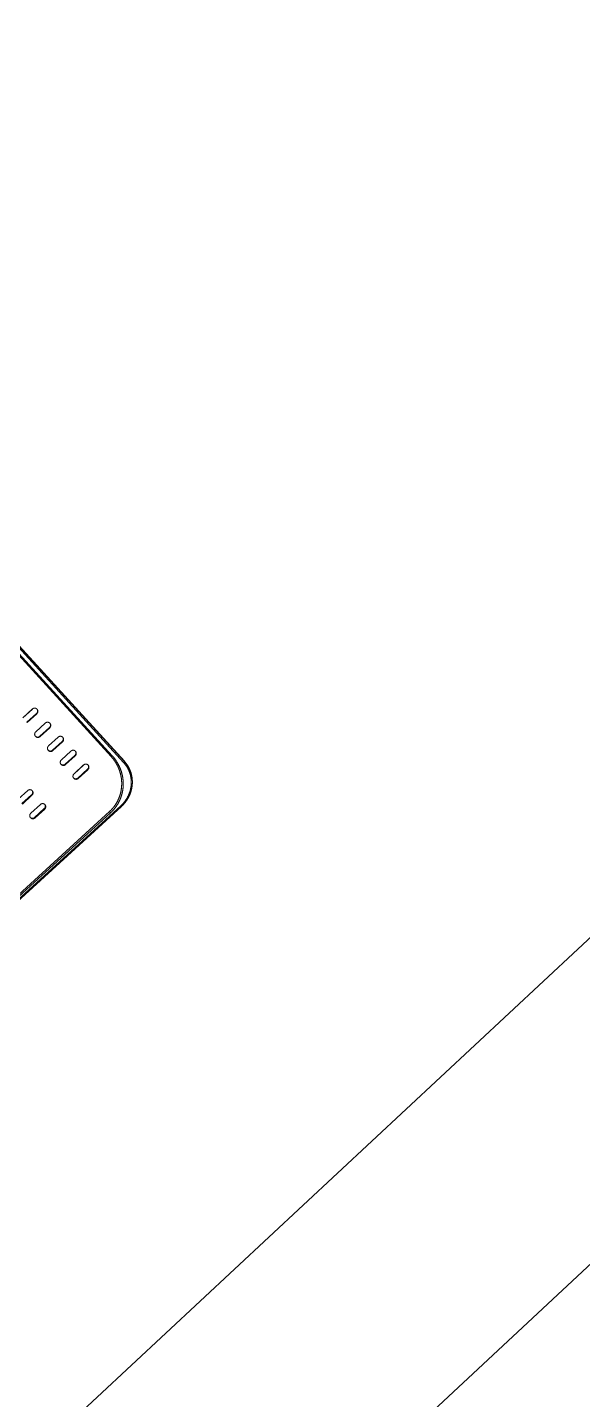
# Model space of a CAD drawing. Header units: millimetres. Extents: x -71377 to 516042, y -145869 to 441446.
# Drawn here: x 216891 to 217745, y 144934 to 147044 of the extents above; entities that cross this region are included whole.
import ezdxf

# ---------------------------------------------------------------- set-up
doc = ezdxf.new("R2010")
doc.units = ezdxf.units.MM
doc.header["$LTSCALE"] = 1000
doc.linetypes.add('IMPORT-DASHEDX2 _4_', pattern=[152.4, 101.6, -50.8])
for name, color, linetype, lineweight in [('05', 5, 'IMPORT-DASHEDX2 _4_', 5), ('06', 6, 'Continuous', 5), ('A-fnsh', 5, 'Continuous', 5), ('조경라인_dwg', 8, 'Continuous', 5)]:
    doc.layers.add(name, color=color, linetype=linetype, lineweight=lineweight)

# ---------------------------------------------------------------- blocks, each defined once
blk = doc.blocks.new('조경라인_dwg-6847807-지반층 배치도')
at = {"layer": '05', "flags": 128}
for points in [[(217040.3, 145915.3), (216527.3, 146477.1), (216527.2, 146477.2), (216527, 146477.3), (216526.7, 146477.2), (216526.5, 146477.2), (216526.2, 146477), (216525.9, 146476.9), (216525.6, 146476.6), (216525.3, 146476.4), (217039.2, 145913.6), (216525.3, 146476.5), (216525.6, 146476.8), (216525.9, 146477), (216526.2, 146477.1), (216526.5, 146477.3), (216526.8, 146477.3), (216527, 146477.4), (216527.2, 146477.3), (216527.3, 146477.2), (217040.4, 145915.4)], [(217021.7, 145923.9), (216533.1, 146458.9), (216532.8, 146458.7), (216532.5, 146458.4), (216532.3, 146458.1), (216532.2, 146457.8), (216532.1, 146457.5), (216532, 146457.3), (216532.1, 146457.1), (216532.1, 146457), (217019.9, 145922.9), (216532.2, 146457.1), (216532.1, 146457.2), (216532.1, 146457.4), (216532.1, 146457.7), (216532.2, 146457.9), (216532.4, 146458.2), (216532.6, 146458.5), (216532.8, 146458.8), (216533.1, 146459.1), (217021.7, 145923.8)], [(216899.1, 145995.7), (216884.4, 145982.4), (216899.2, 145995.9)], [(216890.7, 145975.3), (216905.5, 145988.8), (216905.8, 145988.4), (216891.1, 145974.9), (216890.7, 145975.4), (216905.5, 145988.9), (216905.9, 145988.5), (216891.1, 145975), (216890.7, 145975.4)], [(216918.9, 145974.1), (216904.2, 145960.7), (216918.9, 145974.2)], [(216910.4, 145953.7), (216925.2, 145967.2), (216925.6, 145966.8), (216910.8, 145953.3), (216910.4, 145953.9), (216925.2, 145967.3), (216925.6, 145966.9), (216910.8, 145953.4), (216910.4, 145953.9)], [(216938.6, 145952.5), (216923.9, 145939.1), (216938.7, 145952.6)], [(216930, 145932.3), (216944.8, 145945.8), (216945.3, 145945.2), (216930.5, 145931.7), (216930, 145932.4), (216944.8, 145945.9), (216945.3, 145945.3), (216930.5, 145931.8), (216930, 145932.4)], [(216958.2, 145931), (216943.5, 145917.6), (216958.3, 145931.1)], [(216977.8, 145909.6), (216963, 145896.2), (216977.8, 145909.7)], [(216891.8, 145870.3), (216877, 145856.9), (216891.8, 145870.4)], [(216883, 145850.2), (216897.8, 145863.7), (216898.4, 145863.1), (216883.6, 145849.6), (216883.1, 145850.3), (216897.8, 145863.8), (216898.4, 145863.2), (216883.7, 145849.7), (216883.1, 145850.3)], [(216911.3, 145848.9), (216896.6, 145835.5), (216911.3, 145849)], [(217036, 145846), (217035, 145847.1), (216843, 145671.8), (216844, 145670.7), (217036, 145846), (216843.9, 145670.6), (216843, 145671.6), (217035, 145847), (217035.9, 145845.9)], [(217017.6, 145838.2), (216853.5, 145688.2), (216855.1, 145686.4), (217019.3, 145836.3), (217017.6, 145838.2), (217017.6, 145838), (217019.3, 145836.2), (216855.1, 145686.3), (216853.4, 145688.1), (217017.6, 145838)]]:
    blk.add_lwpolyline(points, dxfattribs=at)
for points in [[(216950.1, 145910.3), (216949.5, 145911), (216950.1, 145910.4), (216964.9, 145923.9), (216964.3, 145924.5), (216949.5, 145910.9), (216964.3, 145924.4), (216964.9, 145923.7)], [(216969.6, 145888.9), (216968.9, 145889.8), (216969.6, 145889), (216984.4, 145902.5), (216983.7, 145903.2), (216968.9, 145889.6), (216983.7, 145903.1), (216984.4, 145902.4)], [(216903.1, 145828.2), (216902.5, 145829.1), (216903.2, 145828.3), (216917.9, 145841.8), (216917.3, 145842.6), (216902.5, 145829), (216917.2, 145842.4), (216917.9, 145841.7)]]:
    blk.add_lwpolyline(points, close=True, dxfattribs=at)
at = {"layer": '05'}
for centre, radius, start, end in [((217019.7, 145925.5), 2.55, 275.6732, 323.0796), ((217019.6, 145925.3), 2.55, 275.6732, 323.0796), ((217038, 145915.7), 2.43, 301.271, 351.4219), ((217037.9, 145915.6), 2.43, 301.271, 351.4219)]:
    blk.add_arc(centre, radius, start, end, dxfattribs=at)
for points, knots in [([(216899.1, 145995.7), (216899.6, 145996.1), (216900.5, 145996.8), (216902.2, 145997.1), (216903.9, 145997), (216905.2, 145996.3), (216905.9, 145995.7), (216906.2, 145995.4)], [0, 0, 0, 0, 0.214696, 0.429386, 0.64408, 0.858774, 1, 1, 1, 1]), ([(216899.2, 145995.9), (216899.6, 145996.2), (216900.5, 145996.9), (216902.2, 145997.2), (216903.9, 145997.1), (216905.3, 145996.4), (216905.9, 145995.8), (216906.2, 145995.6)], [0, 0, 0, 0, 0.214696, 0.429386, 0.64408, 0.858774, 1, 1, 1, 1]), ([(216905.5, 145988.9), (216905.9, 145989.3), (216906.6, 145990.2), (216907.2, 145991.8), (216907.2, 145993.5), (216906.7, 145994.9), (216906.1, 145995.7), (216905.8, 145995.9)], [0, 0, 0, 0, 0.214695, 0.429388, 0.644079, 0.858773, 1, 1, 1, 1]), ([(216905.5, 145988.8), (216905.8, 145989.2), (216906.6, 145990), (216907.1, 145991.7), (216907.1, 145993.4), (216906.6, 145994.8), (216906, 145995.5), (216905.8, 145995.8)], [0, 0, 0, 0, 0.214695, 0.429388, 0.644079, 0.858773, 1, 1, 1, 1]), ([(216906.2, 145995.4), (216906.5, 145995), (216907.2, 145994.1), (216907.5, 145992.4), (216907.4, 145990.7), (216906.7, 145989.3), (216906.1, 145988.7), (216905.8, 145988.4)], [0, 0, 0, 0, 0.214694, 0.429388, 0.644079, 0.858772, 1, 1, 1, 1]), ([(216906.2, 145995.6), (216906.5, 145995.1), (216907.2, 145994.2), (216907.6, 145992.5), (216907.4, 145990.8), (216906.8, 145989.5), (216906.1, 145988.8), (216905.9, 145988.5)], [0, 0, 0, 0, 0.214694, 0.429388, 0.644079, 0.858772, 1, 1, 1, 1]), ([(216918.9, 145974.2), (216919.4, 145974.5), (216920.3, 145975.2), (216922, 145975.6), (216923.7, 145975.4), (216925, 145974.8), (216925.7, 145974.2), (216926, 145973.9)], [0, 0, 0, 0, 0.214696, 0.429387, 0.644078, 0.858774, 1, 1, 1, 1]), ([(216918.9, 145974.1), (216919.4, 145974.4), (216920.3, 145975.1), (216921.9, 145975.5), (216923.6, 145975.3), (216925, 145974.7), (216925.7, 145974), (216925.9, 145973.8)], [0, 0, 0, 0, 0.214696, 0.429387, 0.644078, 0.858774, 1, 1, 1, 1]), ([(216925.2, 145967.3), (216925.6, 145967.8), (216926.3, 145968.6), (216926.9, 145970.2), (216926.8, 145971.9), (216926.3, 145973.4), (216925.8, 145974.1), (216925.5, 145974.4)], [0, 0, 0, 0, 0.214695, 0.429387, 0.644079, 0.858774, 1, 1, 1, 1]), ([(216925.2, 145967.2), (216925.5, 145967.7), (216926.3, 145968.5), (216926.8, 145970.1), (216926.8, 145971.8), (216926.3, 145973.3), (216925.7, 145974), (216925.5, 145974.3)], [0, 0, 0, 0, 0.214695, 0.429387, 0.644079, 0.858774, 1, 1, 1, 1]), ([(216903.8, 145953.7), (216903.5, 145954.1), (216902.8, 145955), (216902.5, 145956.7), (216902.6, 145958.4), (216903.3, 145959.8), (216903.9, 145960.4), (216904.2, 145960.7)], [0, 0, 0, 0, 0.214688, 0.429383, 0.644074, 0.858772, 1, 1, 1, 1]), ([(216903.8, 145953.6), (216903.5, 145954), (216902.8, 145954.9), (216902.4, 145956.6), (216902.6, 145958.3), (216903.2, 145959.7), (216903.9, 145960.3), (216904.1, 145960.6)], [0, 0, 0, 0, 0.214688, 0.429383, 0.644074, 0.858772, 1, 1, 1, 1]), ([(216903.4, 145954.1), (216903.8, 145953.8), (216904.6, 145953), (216906.3, 145952.5), (216908, 145952.5), (216909.4, 145953), (216910.1, 145953.6), (216910.4, 145953.9)], [0, 0, 0, 0, 0.21469, 0.429383, 0.644076, 0.858772, 1, 1, 1, 1]), ([(216903.4, 145954), (216903.8, 145953.7), (216904.6, 145952.9), (216906.2, 145952.4), (216907.9, 145952.4), (216909.4, 145952.9), (216910.1, 145953.5), (216910.4, 145953.7)], [0, 0, 0, 0, 0.21469, 0.429383, 0.644076, 0.858772, 1, 1, 1, 1]), ([(216910.8, 145953.4), (216910.4, 145953.1), (216909.5, 145952.4), (216907.8, 145952), (216906.1, 145952.2), (216904.7, 145952.8), (216904.1, 145953.4), (216903.8, 145953.7)], [0, 0, 0, 0, 0.214695, 0.429385, 0.644077, 0.858774, 1, 1, 1, 1]), ([(216910.8, 145953.3), (216910.4, 145952.9), (216909.5, 145952.3), (216907.8, 145951.9), (216906.1, 145952), (216904.7, 145952.7), (216904, 145953.3), (216903.8, 145953.6)], [0, 0, 0, 0, 0.214695, 0.429385, 0.644077, 0.858774, 1, 1, 1, 1]), ([(216926, 145973.9), (216926.3, 145973.5), (216927, 145972.6), (216927.3, 145970.9), (216927.2, 145969.2), (216926.5, 145967.8), (216925.9, 145967.1), (216925.6, 145966.9)], [0, 0, 0, 0, 0.214693, 0.429386, 0.64408, 0.858772, 1, 1, 1, 1]), ([(216925.9, 145973.8), (216926.3, 145973.3), (216926.9, 145972.4), (216927.3, 145970.8), (216927.1, 145969.1), (216926.5, 145967.7), (216925.8, 145967), (216925.6, 145966.8)], [0, 0, 0, 0, 0.214693, 0.429386, 0.64408, 0.858772, 1, 1, 1, 1]), ([(216938.6, 145952.5), (216939.1, 145952.8), (216940, 145953.5), (216941.7, 145953.9), (216943.3, 145953.7), (216944.7, 145953.1), (216945.4, 145952.5), (216945.6, 145952.2)], [0, 0, 0, 0, 0.214695, 0.429386, 0.644078, 0.858775, 1, 1, 1, 1]), ([(216938.7, 145952.6), (216939.1, 145952.9), (216940, 145953.6), (216941.7, 145954), (216943.4, 145953.8), (216944.7, 145953.2), (216945.4, 145952.6), (216945.7, 145952.3)], [0, 0, 0, 0, 0.214695, 0.429386, 0.644078, 0.858775, 1, 1, 1, 1]), ([(216923.5, 145932.1), (216923.2, 145932.5), (216922.5, 145933.4), (216922.2, 145935.1), (216922.3, 145936.8), (216923, 145938.2), (216923.6, 145938.8), (216923.9, 145939.1)], [0, 0, 0, 0, 0.214689, 0.429381, 0.644074, 0.858772, 1, 1, 1, 1]), ([(216923.5, 145932), (216923.2, 145932.4), (216922.5, 145933.3), (216922.1, 145935), (216922.3, 145936.7), (216922.9, 145938.1), (216923.6, 145938.7), (216923.9, 145939)], [0, 0, 0, 0, 0.214689, 0.429381, 0.644074, 0.858772, 1, 1, 1, 1]), ([(216923.3, 145932.4), (216923.6, 145932.1), (216924.4, 145931.5), (216925.9, 145931), (216927.6, 145931.1), (216929, 145931.6), (216929.7, 145932.2), (216930, 145932.4)], [0, 0, 0, 0, 0.173636, 0.399552, 0.625468, 0.851389, 1, 1, 1, 1]), ([(216923.3, 145932.3), (216923.6, 145932), (216924.3, 145931.4), (216925.9, 145930.9), (216927.5, 145931), (216929, 145931.5), (216929.7, 145932), (216930, 145932.3)], [0, 0, 0, 0, 0.173636, 0.399552, 0.625468, 0.851389, 1, 1, 1, 1]), ([(216930.5, 145931.8), (216930.1, 145931.5), (216929.2, 145930.8), (216927.5, 145930.4), (216925.8, 145930.6), (216924.4, 145931.2), (216923.8, 145931.8), (216923.5, 145932.1)], [0, 0, 0, 0, 0.214695, 0.429387, 0.644079, 0.858771, 1, 1, 1, 1]), ([(216930.5, 145931.7), (216930, 145931.4), (216929.1, 145930.7), (216927.5, 145930.3), (216925.8, 145930.5), (216924.4, 145931.1), (216923.7, 145931.7), (216923.5, 145932)], [0, 0, 0, 0, 0.214695, 0.429387, 0.644079, 0.858771, 1, 1, 1, 1]), ([(216944.8, 145945.9), (216945.2, 145946.3), (216945.9, 145947.1), (216946.5, 145948.8), (216946.4, 145950.5), (216946, 145951.8), (216945.5, 145952.4), (216945.4, 145952.6)], [0, 0, 0, 0, 0.225823, 0.451641, 0.677461, 0.903285, 1, 1, 1, 1]), ([(216944.8, 145945.8), (216945.1, 145946.2), (216945.9, 145947), (216946.4, 145948.7), (216946.4, 145950.3), (216946, 145951.7), (216945.5, 145952.3), (216945.4, 145952.5)], [0, 0, 0, 0, 0.225823, 0.451641, 0.677461, 0.903285, 1, 1, 1, 1]), ([(216945.7, 145952.3), (216946, 145951.9), (216946.7, 145951), (216947, 145949.3), (216946.8, 145947.6), (216946.2, 145946.3), (216945.6, 145945.6), (216945.3, 145945.3)], [0, 0, 0, 0, 0.214693, 0.429386, 0.644079, 0.858772, 1, 1, 1, 1]), ([(216945.6, 145952.2), (216946, 145951.8), (216946.6, 145950.9), (216947, 145949.2), (216946.8, 145947.5), (216946.2, 145946.1), (216945.5, 145945.5), (216945.3, 145945.2)], [0, 0, 0, 0, 0.214693, 0.429386, 0.644079, 0.858772, 1, 1, 1, 1]), ([(216958.2, 145931), (216958.7, 145931.3), (216959.6, 145932), (216961.3, 145932.4), (216963, 145932.2), (216964.3, 145931.6), (216965, 145931), (216965.2, 145930.7)], [0, 0, 0, 0, 0.214695, 0.429385, 0.644079, 0.858772, 1, 1, 1, 1]), ([(216958.3, 145931.1), (216958.7, 145931.4), (216959.6, 145932.1), (216961.3, 145932.5), (216963, 145932.3), (216964.4, 145931.7), (216965, 145931.1), (216965.3, 145930.9)], [0, 0, 0, 0, 0.214695, 0.429385, 0.644079, 0.858772, 1, 1, 1, 1]), ([(216943.1, 145910.6), (216942.8, 145911.1), (216942.1, 145912), (216941.8, 145913.6), (216942, 145915.3), (216942.6, 145916.7), (216943.3, 145917.4), (216943.5, 145917.6)], [0, 0, 0, 0, 0.214691, 0.429383, 0.644076, 0.858772, 1, 1, 1, 1]), ([(216943.1, 145910.5), (216942.8, 145911), (216942.1, 145911.8), (216941.7, 145913.5), (216941.9, 145915.2), (216942.6, 145916.6), (216943.2, 145917.2), (216943.5, 145917.5)], [0, 0, 0, 0, 0.214691, 0.429383, 0.644076, 0.858772, 1, 1, 1, 1]), ([(216942.9, 145911), (216943.2, 145910.7), (216943.9, 145910.1), (216945.4, 145909.7), (216947.1, 145909.7), (216948.5, 145910.2), (216949.2, 145910.8), (216949.5, 145911)], [0, 0, 0, 0, 0.1667065, 0.3945186, 0.6223271, 0.8501429, 1, 1, 1, 1]), ([(216942.9, 145910.9), (216943.2, 145910.6), (216943.9, 145910), (216945.4, 145909.5), (216947.1, 145909.6), (216948.5, 145910.1), (216949.2, 145910.7), (216949.5, 145910.9)], [0, 0, 0, 0, 0.1667065, 0.3945186, 0.6223271, 0.8501429, 1, 1, 1, 1]), ([(216964.3, 145924.5), (216964.7, 145924.9), (216965.4, 145925.8), (216966, 145927.4), (216966, 145929.1), (216965.6, 145930.4), (216965.1, 145931), (216964.9, 145931.1)], [0, 0, 0, 0, 0.2277004, 0.4553959, 0.6830931, 0.9107934, 1, 1, 1, 1]), ([(216964.3, 145924.4), (216964.7, 145924.8), (216965.4, 145925.6), (216965.9, 145927.3), (216965.9, 145929), (216965.5, 145930.3), (216965, 145930.9), (216964.9, 145931)], [0, 0, 0, 0, 0.2277004, 0.4553959, 0.6830931, 0.9107934, 1, 1, 1, 1]), ([(216965.3, 145930.9), (216965.6, 145930.4), (216966.3, 145929.5), (216966.6, 145927.9), (216966.4, 145926.2), (216965.8, 145924.8), (216965.1, 145924.1), (216964.9, 145923.9)], [0, 0, 0, 0, 0.214693, 0.429385, 0.644079, 0.858771, 1, 1, 1, 1]), ([(216965.2, 145930.7), (216965.6, 145930.3), (216966.2, 145929.4), (216966.6, 145927.7), (216966.4, 145926.1), (216965.8, 145924.7), (216965.1, 145924), (216964.9, 145923.7)], [0, 0, 0, 0, 0.214693, 0.429385, 0.644079, 0.858771, 1, 1, 1, 1]), ([(216977.8, 145909.7), (216978.3, 145910.1), (216979.2, 145910.7), (216980.8, 145911.1), (216982.5, 145911), (216983.9, 145910.4), (216984.5, 145909.7), (216984.8, 145909.5)], [0, 0, 0, 0, 0.214695, 0.429384, 0.644076, 0.858774, 1, 1, 1, 1]), ([(216977.8, 145909.6), (216978.2, 145909.9), (216979.1, 145910.6), (216980.8, 145911), (216982.5, 145910.9), (216983.8, 145910.3), (216984.5, 145909.6), (216984.8, 145909.4)], [0, 0, 0, 0, 0.214695, 0.429384, 0.644076, 0.858774, 1, 1, 1, 1]), ([(217017.6, 145838.2), (217017.6, 145838.2), (217019.1, 145839.5), (217021.8, 145842.2), (217025.6, 145847), (217029.1, 145852.5), (217032, 145858.6), (217034.3, 145865.2), (217035.8, 145872.1), (217036.4, 145879.3), (217036.2, 145886.3), (217035.2, 145893.2), (217033.5, 145899.7), (217031.1, 145906.1), (217028, 145912.1), (217024.3, 145917.8), (217021.4, 145921.2), (217019.9, 145922.9)], [0, 0, 0, 0, 0.000001, 0.060258, 0.120516, 0.191952, 0.263666, 0.335126, 0.411333, 0.487834, 0.564074, 0.636647, 0.709437, 0.782023, 0.854616, 0.927408, 1, 1, 1, 1]), ([(217017.6, 145838), (217017.6, 145838), (217019, 145839.3), (217021.7, 145842.1), (217025.6, 145846.9), (217029.1, 145852.3), (217032, 145858.5), (217034.3, 145865.1), (217035.7, 145872), (217036.4, 145879.2), (217036.2, 145886.2), (217035.2, 145893), (217033.5, 145899.6), (217031.1, 145905.9), (217028, 145912), (217024.3, 145917.7), (217021.4, 145921.1), (217019.9, 145922.8)], [0, 0, 0, 0, 0.000001, 0.060258, 0.120516, 0.191952, 0.263666, 0.335126, 0.411333, 0.487834, 0.564074, 0.636647, 0.709437, 0.782023, 0.854616, 0.927408, 1, 1, 1, 1]), ([(217021.7, 145923.9), (217023.2, 145922.2), (217026.3, 145918.6), (217030, 145912.7), (217033.2, 145906.5), (217035.7, 145900), (217037.5, 145893.2), (217038.5, 145886.2), (217038.7, 145878.9), (217038.1, 145871.5), (217036.6, 145864.3), (217034.2, 145857.5), (217031.2, 145851.1), (217027.6, 145845.5), (217023.6, 145840.5), (217020.7, 145837.7), (217019.3, 145836.3)], [0, 0, 0, 0, 0.072449, 0.145096, 0.217547, 0.290022, 0.3627, 0.435162, 0.511398, 0.587896, 0.664099, 0.735698, 0.807552, 0.879127, 0.939565, 1, 1, 1, 1]), ([(217021.7, 145923.8), (217023.2, 145922), (217026.2, 145918.5), (217030, 145912.6), (217033.2, 145906.4), (217035.7, 145899.9), (217037.5, 145893.1), (217038.5, 145886), (217038.7, 145878.8), (217038.1, 145871.4), (217036.5, 145864.2), (217034.2, 145857.4), (217031.2, 145851), (217027.5, 145845.3), (217023.6, 145840.4), (217020.7, 145837.6), (217019.3, 145836.2)], [0, 0, 0, 0, 0.072449, 0.145096, 0.217547, 0.290022, 0.3627, 0.435162, 0.511398, 0.587896, 0.664099, 0.735698, 0.807552, 0.879127, 0.939565, 1, 1, 1, 1]), ([(217035, 145847.1), (217036.3, 145848.3), (217038.8, 145850.8), (217042.7, 145855.7), (217046.4, 145861.9), (217049.3, 145869.4), (217050.9, 145877.2), (217051.2, 145885.2), (217050.2, 145893), (217047.8, 145900.5), (217044.2, 145907.6), (217040.9, 145911.6), (217039.2, 145913.6)], [0, 0, 0, 0, 0.0706, 0.1412, 0.248453, 0.355707, 0.462999, 0.570291, 0.6777, 0.78511, 0.892555, 1, 1, 1, 1]), ([(217035, 145847), (217036.2, 145848.2), (217038.8, 145850.7), (217042.7, 145855.6), (217046.3, 145861.8), (217049.3, 145869.3), (217050.9, 145877.1), (217051.2, 145885.1), (217050.1, 145892.9), (217047.8, 145900.4), (217044.2, 145907.5), (217040.8, 145911.5), (217039.2, 145913.5)], [0, 0, 0, 0, 0.0706, 0.1412, 0.248453, 0.355707, 0.462999, 0.570291, 0.6777, 0.78511, 0.892555, 1, 1, 1, 1]), ([(217040.3, 145915.3), (217042, 145913.2), (217044.6, 145910.1), (217047.3, 145905.3), (217049.6, 145900.4), (217051.3, 145895.2), (217052.1, 145890.5), (217052.3, 145888.5), (217052.4, 145887.9)], [0, 0, 0, 0, 0.265, 0.401464, 0.537928, 0.80294, 0.939418, 1, 1, 1, 1]), ([(217040.4, 145915.4), (217042.1, 145913.3), (217044.7, 145910.2), (217047.4, 145905.4), (217049.7, 145900.5), (217051.3, 145895.3), (217052.2, 145890.7), (217052.3, 145888.6), (217052.4, 145888)], [0, 0, 0, 0, 0.265, 0.401464, 0.537928, 0.80294, 0.939418, 1, 1, 1, 1]), ([(216950.1, 145910.4), (216949.7, 145910), (216948.8, 145909.4), (216947.1, 145909), (216945.4, 145909.1), (216944, 145909.7), (216943.4, 145910.4), (216943.1, 145910.6)], [0, 0, 0, 0, 0.214695, 0.429388, 0.64408, 0.858776, 1, 1, 1, 1]), ([(216950.1, 145910.3), (216949.6, 145909.9), (216948.7, 145909.2), (216947.1, 145908.9), (216945.4, 145909), (216944, 145909.6), (216943.4, 145910.3), (216943.1, 145910.5)], [0, 0, 0, 0, 0.214695, 0.429388, 0.64408, 0.858776, 1, 1, 1, 1]), ([(216962.6, 145889.1), (216962.3, 145889.6), (216961.6, 145890.5), (216961.3, 145892.1), (216961.5, 145893.8), (216962.1, 145895.2), (216962.7, 145895.9), (216963, 145896.1)], [0, 0, 0, 0, 0.214691, 0.429385, 0.644075, 0.858773, 1, 1, 1, 1]), ([(216962.6, 145889.3), (216962.3, 145889.7), (216961.6, 145890.6), (216961.3, 145892.2), (216961.5, 145893.9), (216962.1, 145895.3), (216962.8, 145896), (216963, 145896.2)], [0, 0, 0, 0, 0.214691, 0.429385, 0.644075, 0.858773, 1, 1, 1, 1]), ([(216962.4, 145889.7), (216962.7, 145889.4), (216963.4, 145888.8), (216964.8, 145888.4), (216966.5, 145888.4), (216967.9, 145888.9), (216968.7, 145889.5), (216968.9, 145889.8)], [0, 0, 0, 0, 0.1595902, 0.3893478, 0.619101, 0.8488625, 1, 1, 1, 1]), ([(216983.7, 145903.2), (216984.1, 145903.7), (216984.9, 145904.5), (216985.4, 145906.1), (216985.4, 145907.8), (216985, 145909.1), (216984.5, 145909.7), (216984.4, 145909.8)], [0, 0, 0, 0, 0.229628, 0.459254, 0.688878, 0.91851, 1, 1, 1, 1]), ([(216983.7, 145903.1), (216984.1, 145903.5), (216984.8, 145904.4), (216985.4, 145906), (216985.4, 145907.7), (216985, 145909), (216984.5, 145909.5), (216984.4, 145909.7)], [0, 0, 0, 0, 0.229628, 0.459254, 0.688878, 0.91851, 1, 1, 1, 1]), ([(216984.8, 145909.5), (216985.1, 145909), (216985.8, 145908.2), (216986.1, 145906.5), (216985.9, 145904.8), (216985.3, 145903.4), (216984.6, 145902.8), (216984.4, 145902.5)], [0, 0, 0, 0, 0.214693, 0.429388, 0.644079, 0.858771, 1, 1, 1, 1]), ([(216984.8, 145909.4), (216985.1, 145908.9), (216985.7, 145908), (216986.1, 145906.4), (216985.9, 145904.7), (216985.3, 145903.3), (216984.6, 145902.7), (216984.4, 145902.4)], [0, 0, 0, 0, 0.214693, 0.429388, 0.644079, 0.858771, 1, 1, 1, 1]), ([(216891.8, 145870.4), (216892.3, 145870.8), (216893.2, 145871.4), (216894.8, 145871.8), (216896.5, 145871.7), (216897.9, 145871), (216898.6, 145870.4), (216898.8, 145870.2)], [0, 0, 0, 0, 0.214692, 0.429385, 0.644079, 0.858772, 1, 1, 1, 1]), ([(216891.8, 145870.3), (216892.2, 145870.6), (216893.1, 145871.3), (216894.8, 145871.7), (216896.5, 145871.6), (216897.9, 145870.9), (216898.5, 145870.3), (216898.8, 145870.1)], [0, 0, 0, 0, 0.214692, 0.429385, 0.644079, 0.858772, 1, 1, 1, 1]), ([(216897.8, 145863.8), (216898.2, 145864.2), (216899, 145865.1), (216899.5, 145866.7), (216899.5, 145868.4), (216899.1, 145869.7), (216898.6, 145870.3), (216898.5, 145870.5)], [0, 0, 0, 0, 0.227697, 0.455396, 0.683093, 0.910794, 1, 1, 1, 1]), ([(216897.8, 145863.7), (216898.2, 145864.1), (216898.9, 145865), (216899.5, 145866.6), (216899.5, 145868.3), (216899.1, 145869.6), (216898.6, 145870.2), (216898.5, 145870.3)], [0, 0, 0, 0, 0.227697, 0.455396, 0.683093, 0.910794, 1, 1, 1, 1]), ([(216898.8, 145870.2), (216899.1, 145869.7), (216899.8, 145868.8), (216900.2, 145867.2), (216900, 145865.5), (216899.3, 145864.1), (216898.7, 145863.4), (216898.4, 145863.2)], [0, 0, 0, 0, 0.214692, 0.429383, 0.644077, 0.858772, 1, 1, 1, 1]), ([(216898.8, 145870.1), (216899.1, 145869.6), (216899.8, 145868.7), (216900.1, 145867.1), (216899.9, 145865.4), (216899.3, 145864), (216898.7, 145863.3), (216898.4, 145863.1)], [0, 0, 0, 0, 0.214692, 0.429383, 0.644077, 0.858772, 1, 1, 1, 1]), ([(216962.3, 145889.6), (216962.6, 145889.3), (216963.3, 145888.7), (216964.8, 145888.3), (216966.5, 145888.3), (216967.9, 145888.8), (216968.6, 145889.4), (216968.9, 145889.6)], [0, 0, 0, 0, 0.1595902, 0.3893478, 0.619101, 0.8488625, 1, 1, 1, 1]), ([(216969.6, 145889), (216969.2, 145888.7), (216968.3, 145888), (216966.6, 145887.6), (216964.9, 145887.8), (216963.5, 145888.4), (216962.9, 145889), (216962.6, 145889.3)], [0, 0, 0, 0, 0.214696, 0.429386, 0.644077, 0.858774, 1, 1, 1, 1]), ([(216969.6, 145888.9), (216969.1, 145888.6), (216968.2, 145887.9), (216966.6, 145887.5), (216964.9, 145887.7), (216963.5, 145888.3), (216962.9, 145888.9), (216962.6, 145889.1)], [0, 0, 0, 0, 0.214696, 0.429386, 0.644077, 0.858774, 1, 1, 1, 1]), ([(217035.9, 145846), (217036.2, 145846.3), (217037.5, 145847.4), (217039.6, 145849.7), (217042.2, 145852.7), (217044.5, 145856), (217046.5, 145859.3), (217048.3, 145862.9), (217049.8, 145866.5), (217050.9, 145870.3), (217051.8, 145874.1), (217052.4, 145878), (217052.7, 145881.9), (217052.7, 145885.2), (217052.5, 145887.2), (217052.4, 145888)], [0, 0, 0, 0, 0.024649, 0.109138, 0.193781, 0.278514, 0.362415, 0.446291, 0.530493, 0.614918, 0.699429, 0.783865, 0.868142, 0.95158, 1, 1, 1, 1]), ([(217035.9, 145845.9), (217036.2, 145846.2), (217037.5, 145847.3), (217039.6, 145849.5), (217042.1, 145852.6), (217044.4, 145855.8), (217046.5, 145859.2), (217048.2, 145862.8), (217049.7, 145866.4), (217050.9, 145870.2), (217051.8, 145874), (217052.4, 145877.9), (217052.7, 145881.8), (217052.7, 145885.1), (217052.5, 145887.1), (217052.4, 145887.8)], [0, 0, 0, 0, 0.024649, 0.109138, 0.193781, 0.278514, 0.362415, 0.446291, 0.530493, 0.614918, 0.699429, 0.783865, 0.868142, 0.95158, 1, 1, 1, 1]), ([(216911.3, 145849), (216911.8, 145849.4), (216912.7, 145850), (216914.4, 145850.4), (216916, 145850.3), (216917.4, 145849.7), (216918.1, 145849), (216918.3, 145848.8)], [0, 0, 0, 0, 0.214691, 0.429384, 0.644076, 0.858774, 1, 1, 1, 1]), ([(216911.3, 145848.9), (216911.8, 145849.3), (216912.7, 145849.9), (216914.3, 145850.3), (216916, 145850.2), (216917.4, 145849.6), (216918, 145848.9), (216918.3, 145848.7)], [0, 0, 0, 0, 0.214691, 0.429384, 0.644076, 0.858774, 1, 1, 1, 1]), ([(216917.2, 145842.4), (216917.6, 145842.9), (216918.4, 145843.7), (216918.9, 145845.3), (216918.9, 145847), (216918.5, 145848.3), (216918, 145848.9), (216917.9, 145849)], [0, 0, 0, 0, 0.229624, 0.459254, 0.688878, 0.91851, 1, 1, 1, 1]), ([(216917.3, 145842.6), (216917.6, 145843), (216918.4, 145843.8), (216918.9, 145845.4), (216918.9, 145847.1), (216918.5, 145848.4), (216918.1, 145849), (216918, 145849.1)], [0, 0, 0, 0, 0.229624, 0.459254, 0.688878, 0.91851, 1, 1, 1, 1]), ([(216918.3, 145848.8), (216918.7, 145848.4), (216919.3, 145847.5), (216919.7, 145845.8), (216919.5, 145844.1), (216918.8, 145842.8), (216918.2, 145842.1), (216917.9, 145841.8)], [0, 0, 0, 0, 0.214692, 0.429386, 0.644076, 0.858771, 1, 1, 1, 1]), ([(216918.3, 145848.7), (216918.6, 145848.2), (216919.3, 145847.4), (216919.6, 145845.7), (216919.4, 145844), (216918.8, 145842.7), (216918.1, 145842), (216917.9, 145841.7)], [0, 0, 0, 0, 0.214692, 0.429386, 0.644076, 0.858771, 1, 1, 1, 1]), ([(216896.2, 145828.6), (216895.8, 145829), (216895.2, 145829.9), (216894.8, 145831.6), (216895, 145833.2), (216895.7, 145834.6), (216896.3, 145835.3), (216896.6, 145835.5)], [0, 0, 0, 0, 0.214692, 0.429387, 0.644078, 0.858772, 1, 1, 1, 1]), ([(216896.1, 145828.5), (216895.8, 145828.9), (216895.2, 145829.8), (216894.8, 145831.4), (216895, 145833.1), (216895.6, 145834.5), (216896.3, 145835.2), (216896.5, 145835.4)], [0, 0, 0, 0, 0.214692, 0.429387, 0.644078, 0.858772, 1, 1, 1, 1]), ([(216895.9, 145829), (216896.2, 145828.7), (216896.9, 145828.1), (216898.4, 145827.7), (216900, 145827.7), (216901.5, 145828.3), (216902.2, 145828.8), (216902.5, 145829.1)], [0, 0, 0, 0, 0.159591, 0.38935, 0.619104, 0.848862, 1, 1, 1, 1]), ([(216895.9, 145828.9), (216896.2, 145828.6), (216896.9, 145828), (216898.3, 145827.6), (216900, 145827.6), (216901.4, 145828.1), (216902.2, 145828.7), (216902.5, 145829)], [0, 0, 0, 0, 0.159591, 0.38935, 0.619104, 0.848862, 1, 1, 1, 1]), ([(216903.1, 145828.2), (216902.7, 145827.9), (216901.8, 145827.2), (216900.1, 145826.8), (216898.4, 145827), (216897.1, 145827.6), (216896.4, 145828.2), (216896.1, 145828.5)], [0, 0, 0, 0, 0.214696, 0.429385, 0.644078, 0.858774, 1, 1, 1, 1]), ([(216903.2, 145828.3), (216902.7, 145828), (216901.8, 145827.3), (216900.1, 145826.9), (216898.5, 145827.1), (216897.1, 145827.7), (216896.4, 145828.3), (216896.2, 145828.6)], [0, 0, 0, 0, 0.214696, 0.429385, 0.644078, 0.858774, 1, 1, 1, 1])]:
    blk.add_open_spline(points, degree=3, knots=knots, dxfattribs=at)
at = {"layer": '06'}
blk.add_line((220667.7, 148359.4), (216245, 144235.2), dxfattribs=at)
blk.add_arc((218453, 158869.5), 14800, 242.45908, 274.35296, dxfattribs=at)

msp = doc.modelspace()

# ---------------------------------------------------------------- linework, layer by layer
at = {"layer": 'A-fnsh'}
msp.add_line((217015, 144450.7), (276400.9, 199829), dxfattribs=at)

# ---------------------------------------------------------------- block references
at = {"layer": '조경라인_dwg', "rotation": 8.537736462515947e-07}
msp.add_blockref('조경라인_dwg-6847807-지반층 배치도', (0, 0), dxfattribs=at)

doc.saveas('drawing.dxf')
